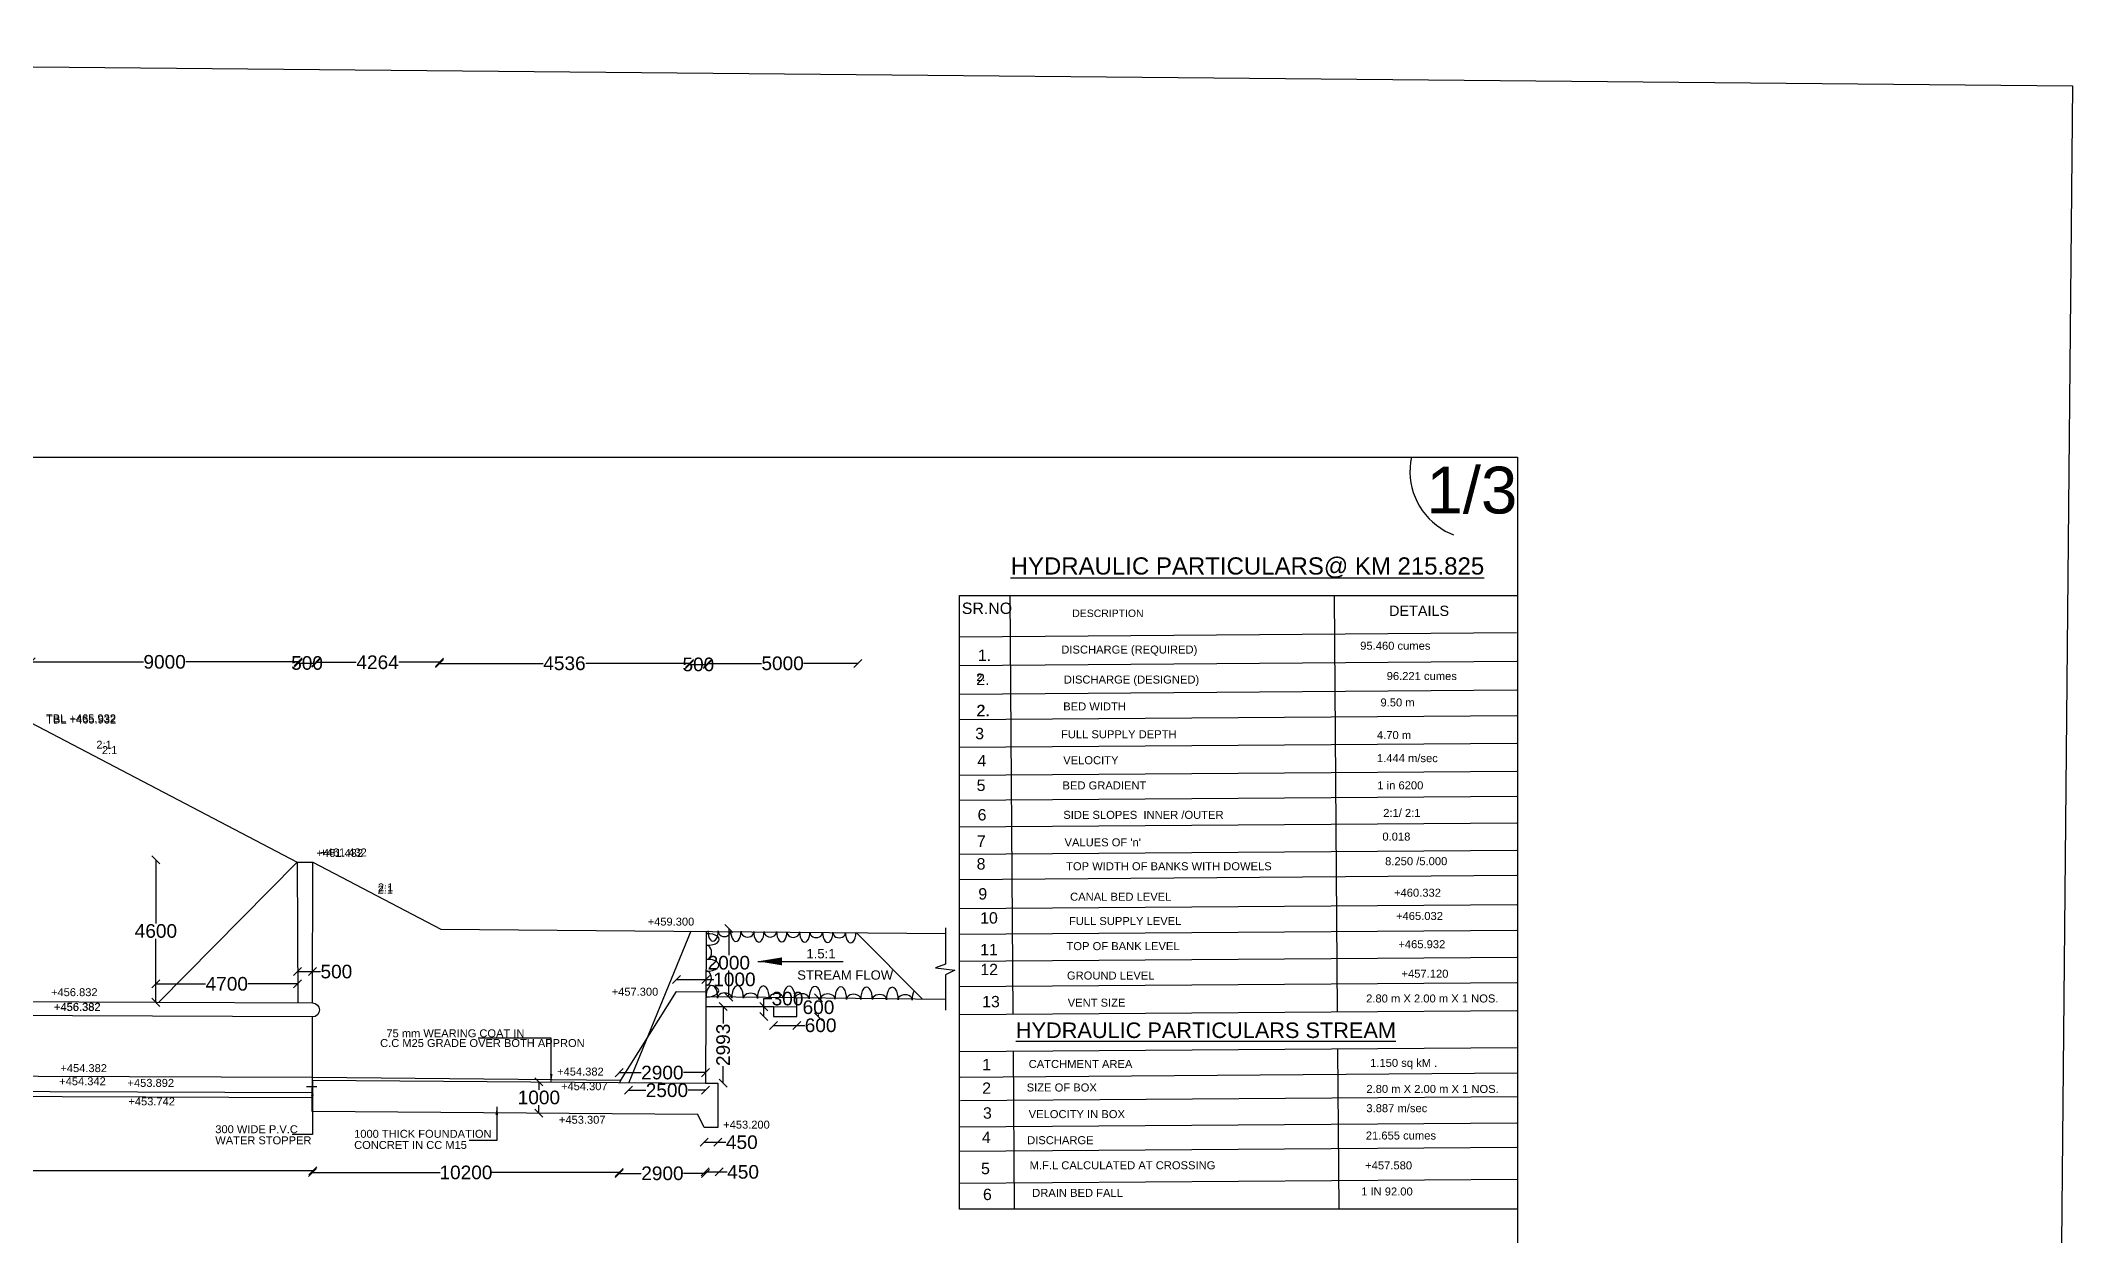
# Model space of a CAD drawing. Header units: metres. Extents: x 119 to 1793, y 659 to 1072.
# Drawn here: x 1539.6 to 1793, y 923.3 to 1072.3 of the extents above; entities that cross this region are included whole.
import ezdxf

# ---------------------------------------------------------------- set-up
doc = ezdxf.new("R2010")
doc.units = ezdxf.units.M
doc.header["$MEASUREMENT"] = 0
doc.linetypes.add('ACAD_ISO03W100', pattern=[30, 12, -18])
doc.layers.add('DRAWING', color=7, linetype='Continuous')
doc.styles.get("Standard").update_dxf_attribs({"font": 'ARIAL_1.TTF'})
doc.dimstyles.get("Standard").update_dxf_attribs({"dimtxt": 1.7, "dimasz": 1, "dimexe": 0.18, "dimexo": 0.0625, "dimgap": 0.09, "dimtad": 0, "dimtih": 1, "dimtoh": 1, "dimdec": 0, "dimzin": 0, "dimdsep": 46, "dimtxsty": 'Standard', "dimblk": 'OBLIQUE', "dimcen": 0, "dimse1": 1, "dimse2": 1, "dimadec": 0, "dimazin": 0, "dimtfac": 1, "dimtdec": 0, "dimtofl": 0, "dimtmove": 0, "dimatfit": 3, "dimfxl": 0, "dimtolj": 1, "dimtzin": 0, "dimarcsym": 0})
picture_1 = doc.add_image_def('image1.jpg', size_in_pixel=(7220, 4925))

# ---------------------------------------------------------------- blocks, each defined once
blk = doc.blocks.new('_Oblique')
at = {"color": 0, "linetype": 'ByBlock', "lineweight": -2}
blk.add_line((-0.5, -0.5), (0.5, 0.5), dxfattribs=at)
blk = doc.blocks.new('*D281')
at = {"layer": 'Defpoints', "color": 0}
for p in [(1538.43, 995.07), (1571.75, 995.07), (1571.75, 994.8)]:
    blk.add_point(p, dxfattribs=at)
at = {"layer": 'DRAWING', "color": 0, "lineweight": -2}
for p, q in [((1538.43, 994.8), (1552.47, 994.8)), ((1571.75, 994.8), (1557.72, 994.8))]:
    blk.add_line(p, q, dxfattribs=at)
at = {"layer": 'DRAWING', "color": 0, "lineweight": -2, "rotation": 180}
blk.add_blockref('_Oblique', (1538.43, 994.8), dxfattribs=at)
at = {"layer": 'DRAWING', "color": 0, "lineweight": -2}
blk.add_blockref('_Oblique', (1571.75, 994.8), dxfattribs=at)
at = {"layer": 'DRAWING', "color": 0, "insert": (1555.09, 994.8), "char_height": 1.7, "attachment_point": 5}
blk.add_mtext('\\A1;9000', dxfattribs=at)
blk = doc.blocks.new('*D282')
at = {"layer": 'Defpoints', "color": 0}
for p in [(1571.75, 994.8), (1573.95, 994.8), (1573.95, 994.66)]:
    blk.add_point(p, dxfattribs=at)
at = {"layer": 'DRAWING', "color": 0, "lineweight": -2}
blk.add_line((1571.75, 994.66), (1573.95, 994.66), dxfattribs=at)
at = {"layer": 'DRAWING', "color": 0, "lineweight": -2, "rotation": 180}
blk.add_blockref('_Oblique', (1571.75, 994.66), dxfattribs=at)
at = {"layer": 'DRAWING', "color": 0, "lineweight": -2}
blk.add_blockref('_Oblique', (1573.95, 994.66), dxfattribs=at)
at = {"layer": 'DRAWING', "color": 0, "insert": (1572.85, 994.66), "char_height": 1.7, "attachment_point": 5}
blk.add_mtext('\\A1;500', dxfattribs=at)
blk = doc.blocks.new('*D283')
at = {"layer": 'Defpoints', "color": 0}
for p in [(1573.93, 994.64), (1589.37, 994.75), (1589.37, 994.64)]:
    blk.add_point(p, dxfattribs=at)
at = {"layer": 'DRAWING', "color": 0, "lineweight": -2}
for p, q in [((1573.93, 994.75), (1578.99, 994.75)), ((1589.37, 994.75), (1584.31, 994.75))]:
    blk.add_line(p, q, dxfattribs=at)
at = {"layer": 'DRAWING', "color": 0, "lineweight": -2, "rotation": 180}
blk.add_blockref('_Oblique', (1573.93, 994.75), dxfattribs=at)
at = {"layer": 'DRAWING', "color": 0, "lineweight": -2}
blk.add_blockref('_Oblique', (1589.37, 994.75), dxfattribs=at)
at = {"layer": 'DRAWING', "color": 0, "insert": (1581.65, 994.75), "char_height": 1.7, "attachment_point": 5}
blk.add_mtext('\\A1;4264', dxfattribs=at)
blk = doc.blocks.new('*D284')
at = {"layer": 'Defpoints', "color": 0}
for p in [(1589.37, 994.64), (1620.54, 994.64), (1620.54, 994.62)]:
    blk.add_point(p, dxfattribs=at)
at = {"layer": 'DRAWING', "color": 0, "lineweight": -2}
for p, q in [((1589.37, 994.62), (1602.29, 994.62)), ((1620.54, 994.62), (1607.62, 994.62))]:
    blk.add_line(p, q, dxfattribs=at)
at = {"layer": 'DRAWING', "color": 0, "lineweight": -2, "rotation": 180}
blk.add_blockref('_Oblique', (1589.37, 994.62), dxfattribs=at)
at = {"layer": 'DRAWING', "color": 0, "lineweight": -2}
blk.add_blockref('_Oblique', (1620.54, 994.62), dxfattribs=at)
at = {"layer": 'DRAWING', "color": 0, "insert": (1604.96, 994.62), "char_height": 1.7, "attachment_point": 5}
blk.add_mtext('\\A1;4536', dxfattribs=at)
blk = doc.blocks.new('*D285')
at = {"layer": 'Defpoints', "color": 0}
for p in [(1620.54, 994.64), (1622.79, 994.64), (1622.79, 994.48)]:
    blk.add_point(p, dxfattribs=at)
at = {"layer": 'DRAWING', "color": 0, "lineweight": -2}
blk.add_line((1620.54, 994.48), (1622.79, 994.48), dxfattribs=at)
at = {"layer": 'DRAWING', "color": 0, "lineweight": -2, "rotation": 180}
blk.add_blockref('_Oblique', (1620.54, 994.48), dxfattribs=at)
at = {"layer": 'DRAWING', "color": 0, "lineweight": -2}
blk.add_blockref('_Oblique', (1622.79, 994.48), dxfattribs=at)
at = {"layer": 'DRAWING', "color": 0, "insert": (1621.66, 994.48), "char_height": 1.7, "attachment_point": 5}
blk.add_mtext('\\A1;500', dxfattribs=at)
blk = doc.blocks.new('*D286')
at = {"layer": 'Defpoints', "color": 0}
for p in [(1622.79, 994.48), (1641.55, 994.62), (1641.55, 994.48)]:
    blk.add_point(p, dxfattribs=at)
at = {"layer": 'DRAWING', "color": 0, "lineweight": -2}
for p, q in [((1622.79, 994.62), (1629.54, 994.62)), ((1641.55, 994.62), (1634.79, 994.62))]:
    blk.add_line(p, q, dxfattribs=at)
at = {"layer": 'DRAWING', "color": 0, "lineweight": -2, "rotation": 180}
blk.add_blockref('_Oblique', (1622.79, 994.62), dxfattribs=at)
at = {"layer": 'DRAWING', "color": 0, "lineweight": -2}
blk.add_blockref('_Oblique', (1641.55, 994.62), dxfattribs=at)
at = {"layer": 'DRAWING', "color": 0, "insert": (1632.17, 994.62), "char_height": 1.7, "attachment_point": 5}
blk.add_mtext('\\A1;5000', dxfattribs=at)
blk = doc.blocks.new('*D306')
at = {"layer": 'Defpoints', "color": 0}
for p in [(1333.64, 931.5), (1573.57, 931.5), (1573.57, 931.35)]:
    blk.add_point(p, dxfattribs=at)
at = {"layer": 'DRAWING', "color": 0, "lineweight": -2}
for p, q in [((1333.64, 931.35), (1450.31, 931.35)), ((1573.57, 931.35), (1456.9, 931.35))]:
    blk.add_line(p, q, dxfattribs=at)
at = {"layer": 'DRAWING', "color": 0, "lineweight": -2, "rotation": 180}
blk.add_blockref('_Oblique', (1333.64, 931.35), dxfattribs=at)
at = {"layer": 'DRAWING', "color": 0, "lineweight": -2}
blk.add_blockref('_Oblique', (1573.57, 931.35), dxfattribs=at)
at = {"layer": 'DRAWING', "color": 0, "insert": (1453.6, 931.35), "char_height": 1.7, "attachment_point": 5}
blk.add_mtext('\\A1;64150', dxfattribs=at)
blk = doc.blocks.new('*D307')
at = {"layer": 'Defpoints', "color": 0}
for p in [(1554, 970.13), (1554.33, 970.13), (1554.33, 952.35)]:
    blk.add_point(p, dxfattribs=at)
at = {"layer": 'DRAWING', "color": 0, "lineweight": -2}
for p, q in [((1554, 970.13), (1554, 962.2)), ((1554, 952.35), (1554, 960.28))]:
    blk.add_line(p, q, dxfattribs=at)
for p, rotation in [((1554, 970.13), 90), ((1554, 952.35), 270)]:
    blk.add_blockref('_Oblique', p, dxfattribs=dict(at, rotation=rotation))
at = {"layer": 'DRAWING', "color": 0, "insert": (1554, 961.24), "char_height": 1.7, "attachment_point": 5}
blk.add_mtext('\\A1;4600', dxfattribs=at)
blk = doc.blocks.new('*D308')
at = {"layer": 'Defpoints', "color": 0}
for p in [(1554, 954.62), (1571.68, 954.68), (1571.68, 954.65)]:
    blk.add_point(p, dxfattribs=at)
at = {"layer": 'DRAWING', "color": 0, "lineweight": -2}
for p, q in [((1554, 954.65), (1560.18, 954.65)), ((1571.68, 954.65), (1565.5, 954.65))]:
    blk.add_line(p, q, dxfattribs=at)
at = {"layer": 'DRAWING', "color": 0, "lineweight": -2, "rotation": 180}
blk.add_blockref('_Oblique', (1554, 954.65), dxfattribs=at)
at = {"layer": 'DRAWING', "color": 0, "lineweight": -2}
blk.add_blockref('_Oblique', (1571.68, 954.65), dxfattribs=at)
at = {"layer": 'DRAWING', "color": 0, "insert": (1562.84, 954.65), "char_height": 1.7, "attachment_point": 5}
blk.add_mtext('\\A1;4700', dxfattribs=at)
blk = doc.blocks.new('*D309')
at = {"layer": 'Defpoints', "color": 0}
for p in [(1573.54, 956.18), (1571.68, 954.65), (1573.54, 954.65)]:
    blk.add_point(p, dxfattribs=at)
at = {"layer": 'DRAWING', "color": 0, "lineweight": -2}
for p, q in [((1571.68, 956.18), (1573.54, 956.18)), ((1573.54, 956.18), (1574.54, 956.18))]:
    blk.add_line(p, q, dxfattribs=at)
at = {"layer": 'DRAWING', "color": 0, "lineweight": -2, "rotation": 180}
blk.add_blockref('_Oblique', (1571.68, 956.18), dxfattribs=at)
at = {"layer": 'DRAWING', "color": 0, "lineweight": -2}
blk.add_blockref('_Oblique', (1573.54, 956.18), dxfattribs=at)
at = {"layer": 'DRAWING', "color": 0, "insert": (1576.51, 956.18), "char_height": 1.7, "attachment_point": 5}
blk.add_mtext('\\A1;500', dxfattribs=at)
blk = doc.blocks.new('*D310')
at = {"layer": 'Defpoints', "color": 0}
for p in [(1573.54, 931.35), (1611.8, 931.35), (1611.8, 931.13)]:
    blk.add_point(p, dxfattribs=at)
at = {"layer": 'DRAWING', "color": 0, "lineweight": -2}
for p, q in [((1573.54, 931.13), (1589.47, 931.13)), ((1611.8, 931.13), (1595.88, 931.13))]:
    blk.add_line(p, q, dxfattribs=at)
at = {"layer": 'DRAWING', "color": 0, "lineweight": -2, "rotation": 180}
blk.add_blockref('_Oblique', (1573.54, 931.13), dxfattribs=at)
at = {"layer": 'DRAWING', "color": 0, "lineweight": -2}
blk.add_blockref('_Oblique', (1611.8, 931.13), dxfattribs=at)
at = {"layer": 'DRAWING', "color": 0, "insert": (1592.67, 931.13), "char_height": 1.7, "attachment_point": 5}
blk.add_mtext('\\A1;10200', dxfattribs=at)
blk = doc.blocks.new('*D311')
at = {"layer": 'Defpoints', "color": 0}
for p in [(1611.8, 931.35), (1622.55, 931.35), (1622.55, 931.02)]:
    blk.add_point(p, dxfattribs=at)
at = {"layer": 'DRAWING', "color": 0, "lineweight": -2}
for p, q in [((1611.8, 931.02), (1614.54, 931.02)), ((1622.55, 931.02), (1619.82, 931.02))]:
    blk.add_line(p, q, dxfattribs=at)
at = {"layer": 'DRAWING', "color": 0, "lineweight": -2, "rotation": 180}
blk.add_blockref('_Oblique', (1611.8, 931.02), dxfattribs=at)
at = {"layer": 'DRAWING', "color": 0, "lineweight": -2}
blk.add_blockref('_Oblique', (1622.55, 931.02), dxfattribs=at)
at = {"layer": 'DRAWING', "color": 0, "insert": (1617.18, 931.02), "char_height": 1.7, "attachment_point": 5}
blk.add_mtext('\\A1;2900', dxfattribs=at)
blk = doc.blocks.new('*D312')
at = {"layer": 'Defpoints', "color": 0}
for p in [(1622.52, 931.02), (1624.24, 931.2), (1624.24, 931.02)]:
    blk.add_point(p, dxfattribs=at)
at = {"layer": 'DRAWING', "color": 0, "lineweight": -2}
for p, q in [((1622.52, 931.2), (1624.24, 931.2)), ((1624.24, 931.2), (1625.24, 931.2))]:
    blk.add_line(p, q, dxfattribs=at)
at = {"layer": 'DRAWING', "color": 0, "lineweight": -2, "rotation": 180}
blk.add_blockref('_Oblique', (1622.52, 931.2), dxfattribs=at)
at = {"layer": 'DRAWING', "color": 0, "lineweight": -2}
blk.add_blockref('_Oblique', (1624.24, 931.2), dxfattribs=at)
at = {"layer": 'DRAWING', "color": 0, "insert": (1627.24, 931.2), "char_height": 1.7, "attachment_point": 5}
blk.add_mtext('\\A1;450', dxfattribs=at)
blk = doc.blocks.new('*D313')
at = {"layer": 'Defpoints', "color": 0}
for p in [(1622.4, 936.73), (1624.08, 936.73), (1624.08, 934.9)]:
    blk.add_point(p, dxfattribs=at)
at = {"layer": 'DRAWING', "color": 0, "lineweight": -2}
for p, q in [((1622.4, 934.9), (1624.08, 934.9)), ((1624.08, 934.9), (1625.08, 934.9))]:
    blk.add_line(p, q, dxfattribs=at)
at = {"layer": 'DRAWING', "color": 0, "lineweight": -2, "rotation": 180}
blk.add_blockref('_Oblique', (1622.4, 934.9), dxfattribs=at)
at = {"layer": 'DRAWING', "color": 0, "lineweight": -2}
blk.add_blockref('_Oblique', (1624.08, 934.9), dxfattribs=at)
at = {"layer": 'DRAWING', "color": 0, "insert": (1627.08, 934.9), "char_height": 1.7, "attachment_point": 5}
blk.add_mtext('\\A1;450', dxfattribs=at)
blk = doc.blocks.new('*D314')
at = {"layer": 'Defpoints', "color": 0}
for p in [(1612.94, 941.45), (1622.54, 941.45), (1622.54, 941.38)]:
    blk.add_point(p, dxfattribs=at)
at = {"layer": 'DRAWING', "color": 0, "lineweight": -2}
for p, q in [((1612.94, 941.38), (1615.1, 941.38)), ((1622.54, 941.38), (1620.38, 941.38))]:
    blk.add_line(p, q, dxfattribs=at)
at = {"layer": 'DRAWING', "color": 0, "lineweight": -2, "rotation": 180}
blk.add_blockref('_Oblique', (1612.94, 941.38), dxfattribs=at)
at = {"layer": 'DRAWING', "color": 0, "lineweight": -2}
blk.add_blockref('_Oblique', (1622.54, 941.38), dxfattribs=at)
at = {"layer": 'DRAWING', "color": 0, "insert": (1617.74, 941.38), "char_height": 1.7, "attachment_point": 5}
blk.add_mtext('\\A1;2500', dxfattribs=at)
blk = doc.blocks.new('*D315')
at = {"layer": 'Defpoints', "color": 0}
for p in [(1611.77, 943.62), (1622.57, 943.58), (1622.57, 943.58)]:
    blk.add_point(p, dxfattribs=at)
at = {"layer": 'DRAWING', "color": 0, "lineweight": -2}
for p, q in [((1611.77, 943.58), (1614.53, 943.58)), ((1622.57, 943.58), (1619.81, 943.58))]:
    blk.add_line(p, q, dxfattribs=at)
at = {"layer": 'DRAWING', "color": 0, "lineweight": -2, "rotation": 180}
blk.add_blockref('_Oblique', (1611.77, 943.58), dxfattribs=at)
at = {"layer": 'DRAWING', "color": 0, "lineweight": -2}
blk.add_blockref('_Oblique', (1622.57, 943.58), dxfattribs=at)
at = {"layer": 'DRAWING', "color": 0, "insert": (1617.17, 943.58), "char_height": 1.7, "attachment_point": 5}
blk.add_mtext('\\A1;2900', dxfattribs=at)
blk = doc.blocks.new('*D316')
at = {"layer": 'Defpoints', "color": 0}
for p in [(1601.8, 942.43), (1601.77, 938.53), (1601.77, 938.53)]:
    blk.add_point(p, dxfattribs=at)
at = {"layer": 'DRAWING', "color": 0, "lineweight": -2}
for p, q in [((1601.77, 942.43), (1601.77, 941.44)), ((1601.77, 938.53), (1601.77, 939.52))]:
    blk.add_line(p, q, dxfattribs=at)
for p, rotation in [((1601.77, 942.43), 90), ((1601.77, 938.53), 270)]:
    blk.add_blockref('_Oblique', p, dxfattribs=dict(at, rotation=rotation))
at = {"layer": 'DRAWING', "color": 0, "insert": (1601.77, 940.48), "char_height": 1.7, "attachment_point": 5}
blk.add_mtext('\\A1;1000', dxfattribs=at)
blk = doc.blocks.new('*D317')
at = {"layer": 'Defpoints', "color": 0}
for p in [(1624.44, 951.83), (1624.76, 951.83), (1624.08, 942.27)]:
    blk.add_point(p, dxfattribs=at)
at = {"layer": 'DRAWING', "color": 0, "lineweight": -2}
for p, q in [((1624.76, 951.83), (1624.76, 949.69)), ((1624.76, 942.27), (1624.76, 944.4))]:
    blk.add_line(p, q, dxfattribs=at)
for p, rotation in [((1624.76, 951.83), 90), ((1624.76, 942.27), 270)]:
    blk.add_blockref('_Oblique', p, dxfattribs=dict(at, rotation=rotation))
at = {"layer": 'DRAWING', "color": 0, "insert": (1624.76, 947.05), "char_height": 1.7, "attachment_point": 5, "rotation": 90}
blk.add_mtext('\\A1;2993', dxfattribs=at)
blk = doc.blocks.new('*D318')
at = {"layer": 'Defpoints', "color": 0}
for p in [(1629.82, 951.81), (1631.05, 951.81), (1631.05, 950.6)]:
    blk.add_point(p, dxfattribs=at)
at = {"layer": 'DRAWING', "color": 0, "lineweight": -2}
for p, q in [((1629.82, 951.81), (1629.82, 952.81)), ((1629.82, 952.81), (1630.82, 952.81)), ((1629.82, 950.6), (1629.82, 951.81))]:
    blk.add_line(p, q, dxfattribs=at)
for p, rotation in [((1629.82, 951.81), 90), ((1629.82, 950.6), 270)]:
    blk.add_blockref('_Oblique', p, dxfattribs=dict(at, rotation=rotation))
at = {"layer": 'DRAWING', "color": 0, "insert": (1632.78, 952.81), "char_height": 1.7, "attachment_point": 5}
blk.add_mtext('\\A1;300', dxfattribs=at)
blk = doc.blocks.new('*D319')
at = {"layer": 'Defpoints', "color": 0}
for p in [(1631.05, 950.6), (1633.94, 950.56), (1633.94, 949.48)]:
    blk.add_point(p, dxfattribs=at)
at = {"layer": 'DRAWING', "color": 0, "lineweight": -2}
for p, q in [((1631.05, 949.48), (1633.94, 949.48)), ((1633.94, 949.48), (1634.94, 949.48))]:
    blk.add_line(p, q, dxfattribs=at)
at = {"layer": 'DRAWING', "color": 0, "lineweight": -2, "rotation": 180}
blk.add_blockref('_Oblique', (1631.05, 949.48), dxfattribs=at)
at = {"layer": 'DRAWING', "color": 0, "lineweight": -2}
blk.add_blockref('_Oblique', (1633.94, 949.48), dxfattribs=at)
at = {"layer": 'DRAWING', "color": 0, "insert": (1636.91, 949.48), "char_height": 1.7, "attachment_point": 5}
blk.add_mtext('\\A1;600', dxfattribs=at)
blk = doc.blocks.new('*D320')
at = {"layer": 'Defpoints', "color": 0}
for p in [(1633.96, 952.9), (1636.64, 952.9), (1633.94, 950.56)]:
    blk.add_point(p, dxfattribs=at)
at = {"layer": 'DRAWING', "color": 0, "lineweight": -2}
for p, q in [((1636.64, 952.9), (1636.64, 952.69)), ((1636.64, 950.56), (1636.64, 950.78))]:
    blk.add_line(p, q, dxfattribs=at)
for p, rotation in [((1636.64, 952.9), 90), ((1636.64, 950.56), 270)]:
    blk.add_blockref('_Oblique', p, dxfattribs=dict(at, rotation=rotation))
at = {"layer": 'DRAWING', "color": 0, "insert": (1636.64, 951.73), "char_height": 1.7, "attachment_point": 5}
blk.add_mtext('\\A1;600', dxfattribs=at)
blk = doc.blocks.new('*D321')
at = {"layer": 'Defpoints', "color": 0}
for p in [(1618.94, 953.69), (1622.61, 955.2), (1622.61, 953.68)]:
    blk.add_point(p, dxfattribs=at)
at = {"layer": 'DRAWING', "color": 0, "lineweight": -2}
for p, q in [((1618.94, 955.2), (1622.61, 955.2)), ((1622.61, 955.2), (1623.61, 955.2))]:
    blk.add_line(p, q, dxfattribs=at)
at = {"layer": 'DRAWING', "color": 0, "lineweight": -2, "rotation": 180}
blk.add_blockref('_Oblique', (1618.94, 955.2), dxfattribs=at)
at = {"layer": 'DRAWING', "color": 0, "lineweight": -2}
blk.add_blockref('_Oblique', (1622.61, 955.2), dxfattribs=at)
at = {"layer": 'DRAWING', "color": 0, "insert": (1626.16, 955.2), "char_height": 1.7, "attachment_point": 5}
blk.add_mtext('\\A1;1000', dxfattribs=at)
blk = doc.blocks.new('*D322')
at = {"layer": 'Defpoints', "color": 0}
for p in [(1625.15, 961.55), (1625.46, 961.55), (1625.15, 953)]:
    blk.add_point(p, dxfattribs=at)
at = {"layer": 'DRAWING', "color": 0, "lineweight": -2}
for p, q in [((1625.46, 961.55), (1625.46, 958.24)), ((1625.46, 953), (1625.46, 956.32))]:
    blk.add_line(p, q, dxfattribs=at)
for p, rotation in [((1625.46, 961.55), 90), ((1625.46, 953), 270)]:
    blk.add_blockref('_Oblique', p, dxfattribs=dict(at, rotation=rotation))
at = {"layer": 'DRAWING', "color": 0, "insert": (1625.46, 957.28), "char_height": 1.7, "attachment_point": 5}
blk.add_mtext('\\A1;2000', dxfattribs=at)

msp = doc.modelspace()

# ---------------------------------------------------------------- linework, layer by layer
at = {"layer": 'DRAWING'}
for points in [[(1241.86, 1020.34), (1723.84, 1020.34), (1723.84, 695.59), (1241.86, 695.59)], [(1654.23, 1003.08), (1723.84, 1003.08), (1723.84, 926.56), (1654.23, 926.56)]]:
    msp.add_lwpolyline(points, close=True, dxfattribs=at)
for points in [[(1660.51, 1003.08), (1660.89, 950.88)], [(1700.97, 1003.08), (1701.35, 951.18)], [(1654.23, 997.94), (1723.7, 998.45)], [(1654.23, 994.37), (1723.73, 994.89)], [(1654.23, 990.8), (1723.73, 991.31)], [(1530.44, 987.24), (1538.34, 987.24), (1571.62, 969.84), (1573.57, 969.84), (1589.54, 961.47), (1652.5, 960.94)], [(1654.23, 987.6), (1723.73, 988.11)], [(1654.23, 984.15), (1723.73, 984.67)], [(1654.23, 980.66), (1723.73, 981.17)], [(1654.23, 977.56), (1723.73, 978.08)], [(1654.23, 974.24), (1723.73, 974.75)], [(1654.23, 970.82), (1723.73, 971.34)], [(1571.62, 969.84), (1554.33, 952.35)], [(1571.62, 969.84), (1571.69, 952.28)], [(1573.54, 952.27), (1573.57, 969.84)], [(1654.23, 967.67), (1723.73, 968.19)], [(1654.23, 964.06), (1723.73, 964.57)], [(1622.64, 961.19), (1622.57, 942.27), (1624.08, 942.27), (1624.08, 936.73), (1622.4, 936.73), (1621.59, 938.37), (1573.51, 938.75), (1573.5, 940.45), (1365.43, 941.27), (1277.17, 941.3), (1276.51, 939.12), (1274.87, 939.12), (1274.87, 943.5), (1282.05, 943.5), (1333.89, 943.54), (1333.89, 941.28)], [(1620.71, 961.21), (1612.97, 942.34)], [(1641.4, 961.03), (1649.63, 952.73)], [(1652.49, 961.63), (1652.49, 957.09), (1651.25, 956.66), (1653.64, 956.37), (1652.47, 955.77), (1652.47, 951.38)], [(1654.23, 960.85), (1723.73, 961.36)], [(1654.23, 957.47), (1723.73, 957.98)], [(1611.85, 942.35), (1612, 942.66), (1618.94, 953.69)], [(1618.94, 953.69), (1622.61, 953.68)], [(1652.47, 952.7), (1622.61, 953.03)], [(1622.61, 951.83), (1631.05, 951.81), (1631.05, 950.6), (1633.94, 950.6), (1633.96, 952.9)], [(1654.23, 954.32), (1723.73, 954.83)], [(1333.89, 943.91), (1573.54, 943.01), (1573.54, 950.53)], [(1631.05, 951.81), (1633.95, 951.78)], [(1654.26, 950.83), (1723.75, 951.34)], [(1654.29, 946.22), (1723.79, 946.73)], [(1660.93, 946.26), (1661.07, 926.56)], [(1701.38, 946.56), (1701.53, 926.53)], [(1573.5, 940.45), (1573.54, 943.01)], [(1573.54, 943.01), (1612, 942.66)], [(1654.31, 943.02), (1723.81, 943.54)], [(1573.51, 941.05), (1333.89, 941.96)], [(1572.8, 941.87), (1574.08, 941.87)], [(1573.53, 942.65), (1622.57, 942.27)], [(1573.53, 942.65), (1573.53, 940.88)], [(1654.34, 940.1), (1723.83, 940.62)], [(1654.23, 936.81), (1723.73, 937.32)], [(1654.23, 933.77), (1723.73, 934.28)], [(1654.23, 929.79), (1723.84, 930.31)]]:
    msp.add_lwpolyline(points, dxfattribs=at)
msp.add_lwpolyline([(1333.94, 953.2), (1437.59, 952.87), (1573.54, 952.27, -0.995087), (1573.54, 950.53), (1333.94, 951.52)], format="xyb", dxfattribs=at)
at = {"layer": 'DRAWING', "linetype": 'ACAD_ISO03W100'}
msp.add_arc((1718.89, 1018.55), 8.47, 167.7901, 305.7969, dxfattribs=at)
at = {"layer": 'DRAWING'}
for centre, major_axis, ratio, start_param, end_param in [((1622.82, 960.19), (1.43, 0.02), 0.509046, 4.610344, 7.945129), ((1623.49, 961.25), (0, 1.27), 0.509046, 1.558493, 4.712389), ((1624.92, 961.21), (-0.785, 0), 0.834803, 6.225564, 9.453449), ((1626.35, 961.22), (0, 1.27), 0.509046, 1.558493, 4.712389), ((1627.78, 961.14), (-0.785, 0), 0.834803, 6.160627, 9.518386), ((1629.21, 961.14), (0, 1.27), 0.509046, 1.525042, 4.74584), ((1630.64, 961.15), (-0.785, 0), 0.834803, 6.225564, 9.453449), ((1632.07, 961.15), (0, 1.27), 0.509046, 1.558493, 4.712389), ((1633.5, 961.11), (-0.785, 0), 0.834803, 6.225564, 9.453449), ((1634.93, 961.12), (0, 1.27), 0.509046, 1.558493, 4.712389), ((1636.36, 961.08), (-0.785, 0), 0.834803, 6.225564, 9.453449), ((1637.8, 961.08), (0, 1.27), 0.509046, 1.558493, 4.712389), ((1639.23, 961.05), (-0.785, 0), 0.834803, 6.225564, 9.453449), ((1640.66, 961.05), (0, 1.27), 0.509046, 1.558493, 4.712389), ((1622.69, 958.58), (-0.01, 0.884), 0.691096, 3.071556, 6.322247), ((1622.67, 955.37), (-0.01, 0.884), 0.691096, 3.071556, 6.322247), ((1622.79, 956.97), (1.43, 0.02), 0.509046, 4.610344, 7.945129), ((1623.34, 953.03), (0, 1.43), 0.509046, 4.610344, 7.945129), ((1622.77, 953.76), (1.43, 0.02), 0.509046, 4.610344, 7.945129), ((1624.94, 952.91), (-0.884, 0), 0.691096, 3.071556, 6.322247), ((1626.55, 953), (0, 1.43), 0.509046, 4.610344, 7.945129), ((1628.16, 952.88), (-0.884, 0), 0.691096, 3.071556, 6.322247), ((1629.77, 952.96), (0, 1.43), 0.509046, 4.610344, 7.945129), ((1631.38, 952.84), (-0.884, 0), 0.691096, 3.071556, 6.322247), ((1632.99, 952.93), (0, 1.43), 0.509046, 4.610344, 7.945129), ((1634.59, 952.81), (-0.884, 0), 0.691096, 3.071556, 6.322247), ((1636.21, 952.9), (0, 1.43), 0.509046, 4.610344, 7.945129), ((1637.81, 952.78), (-0.884, 0), 0.691096, 3.071556, 6.322247), ((1639.42, 952.86), (0, 1.43), 0.509046, 4.610344, 7.945129), ((1641.03, 952.74), (-0.884, 0), 0.691096, 3.071556, 6.322247), ((1642.64, 952.83), (0, 1.43), 0.509046, 4.610344, 7.945129), ((1644.25, 952.71), (-0.884, 0), 0.691096, 3.071556, 6.322247), ((1645.86, 952.8), (0, 1.43), 0.509046, 4.610344, 7.945129), ((1647.46, 952.68), (-0.884, 0), 0.691096, 3.071556, 6.322247), ((1649.07, 952.76), (0, 1.43), 0.509046, 7.043928, 7.945129)]:
    msp.add_ellipse(centre, major_axis=major_axis, ratio=ratio, start_param=start_param, end_param=end_param, dxfattribs=at)

# ---------------------------------------------------------------- texts
at = {"layer": 'DRAWING', "linetype": 'ACAD_ISO03W100'}
for s, height, p in [('1/3', 5.84, (1712.47, 1013.31)), ('1.5:1', 1.168, (1635.14, 957.83)), ('STREAM FLOW', 1.1681, (1633.99, 955.17)), ('C.C M25 GRADE OVER BOTH APPRON', 0.99, (1581.97, 946.78)), ('75 mm WEARING COAT IN ', 0.99, (1582.75, 947.99)), ('WATER STOPPER', 0.99, (1561.41, 934.65)), ('300 WIDE P.V.C', 0.99, (1561.41, 936.03)), ('1000 THICK FOUNDATION', 0.99, (1578.73, 935.46)), ('CONCRET IN CC M15', 0.99, (1578.73, 934.07))]:
    msp.add_text(s, height=height, dxfattribs=at).set_placement(p)
at = {"layer": 'DRAWING'}
for s, height, p in [('TBL +465.932', 0.99, (1540.29, 987.28)), ('TBL +465.932', 0.99, (1540.32, 987.12)), ('3', 1.42, (1656.19, 985.16)), ('2:1', 0.99, (1546.57, 983.98)), ('2:1', 0.99, (1547.26, 983.31)), ('4', 1.42, (1656.46, 981.77)), ('5', 1.42, (1656.37, 978.71)), ('6', 1.42, (1656.49, 975.03)), ('7', 1.42, (1656.4, 971.74)), ('+461.432', 0.99, (1574.03, 970.48)), ('+461.432', 0.99, (1574.5, 970.55)), ('8', 1.42, (1656.37, 968.91)), ('2:1', 0.99, (1581.65, 965.9)), ('2:1', 0.99, (1581.69, 966.19)), ('9', 1.42, (1656.58, 965.17)), ('10', 1.418, (1656.81, 962.17)), ('+459.300', 0.99, (1615.34, 961.92)), ('11', 1.418, (1656.81, 958.22)), ('12', 1.418, (1656.83, 955.74)), ('+456.832', 0.99, (1540.92, 953.12)), ('+457.300', 0.99, (1610.85, 953.18)), ('13', 1.418, (1657.06, 951.73)), ('+456.382', 0.99, (1541.28, 951.27)), ('+456.382', 0.99, (1541.31, 951.3)), ('1', 1.42, (1657.06, 943.88)), ('+454.342', 0.99, (1541.94, 942.01)), ('+454.382', 0.99, (1542.09, 943.65)), ('+453.892', 0.99, (1550.46, 941.81)), ('+454.382', 0.99, (1604.05, 943.22)), ('+453.742', 0.99, (1550.57, 939.5)), ('+454.307', 0.99, (1604.53, 941.39)), ('2', 1.42, (1657.06, 940.94)), ('+453.307', 0.99, (1604.27, 937.21)), ('3', 1.42, (1657.16, 937.84)), ('+453.200', 0.99, (1624.76, 936.6)), ('4', 1.42, (1657.02, 934.8)), ('5', 1.42, (1656.92, 930.92)), ('6', 1.42, (1657.16, 927.69))]:
    msp.add_text(s, height=height, dxfattribs=at).set_placement(p)
at = {"layer": 'DRAWING', "attachment_point": 1}
for s, insert, char_height, width in [('{\\L HYDRAULIC PARTICULARS@ KM 215.825}', (1659.78, 1007.84), 2.1419, 72.9531), (' SR.NO ', (1653.97, 1002.2), 1.418, 22.7593), (' DESCRIPTION ', (1667.94, 1001.33), 0.9313, 22.7593), ('DETAILS', (1707.81, 1001.82), 1.287, 13.9108), ('1.', (1656.52, 996.34), 1.418, 1.2049), ('DISCHARGE (REQUIRED)', (1666.93, 996.84), 0.9983, 17.1442), ('95.460 cumes', (1704.21, 997.32), 0.9983, 17.1442), ('96.221 cumes', (1707.51, 993.54), 0.9983, 17.1442), ('2.', (1656.33, 993.35), 0.931, 1.2049), ('2.', (1656.36, 993.34), 0.931, 1.2049), ('2.', (1656.32, 993.33), 1.418, 1.2049), ('2.', (1656.36, 993.34), 0.931, 1.2049), ('2.', (1656.37, 993.36), 0.931, 1.2049), ('DISCHARGE (DESIGNED)', (1667.24, 993.1), 0.9983, 17.1442), ('2.', (1656.33, 989.43), 1.418, 1.2049), ('2.', (1656.34, 989.45), 1.418, 1.2049), ('2.', (1656.37, 989.44), 1.418, 1.2049), ('2.', (1656.37, 989.45), 1.418, 1.2049), ('2.', (1656.38, 989.46), 1.418, 1.2049), ('BED WIDTH', (1667.17, 989.75), 0.998, 17.1442), ('9.50 m', (1706.74, 990.25), 0.998, 17.1442), ('FULL SUPPLY DEPTH ', (1666.89, 986.28), 0.9983, 17.1442), ('4.70 m', (1706.3, 986.18), 0.998, 17.1442), ('1.444 m/sec', (1706.3, 983.3), 0.9983, 17.1442), ('VELOCITY ', (1667.17, 983.04), 0.998, 17.1442), ('BED GRADIENT ', (1667.08, 979.9), 0.9983, 17.1442), ('1 in 6200', (1706.35, 979.91), 0.998, 17.1442), ('SIDE SLOPES  INNER /OUTER', (1667.18, 976.23), 0.9983, 22.7638), ('2:1/ 2:1', (1707.08, 976.47), 0.998, 17.1442), ('0.018', (1706.98, 973.52), 0.998, 17.1442), ("VALUES OF 'n'", (1667.33, 972.8), 0.9983, 17.1442), ('TOP WIDTH OF BANKS WITH DOWELS', (1667.53, 969.82), 0.9983, 29.1236), ('8.250 /5.000', (1707.32, 970.45), 0.9983, 17.1442), ('CANAL BED LEVEL', (1668.03, 966.02), 0.9983, 17.1442), ('+460.332', (1708.43, 966.52), 0.998, 17.1442), ('FULL SUPPLY LEVEL', (1667.88, 962.99), 0.9983, 17.1442), ('+465.032', (1708.68, 963.62), 0.998, 17.1442), ('TOP OF BANK LEVEL', (1667.58, 959.86), 0.9983, 17.1442), ('+465.932', (1708.97, 960.1), 0.998, 17.1442), ('GROUND LEVEL ', (1667.63, 956.19), 0.9983, 17.1442), ('+457.120', (1709.36, 956.42), 0.998, 17.1442), ('2.80 m X 2.00 m X 1 NOS. ', (1704.95, 953.33), 0.9983, 17.1442), ('VENT SIZE', (1667.73, 952.81), 0.998, 17.1442), ('{\\LHYDRAULIC PARTICULARS STREAM  }', (1661.26, 949.84), 1.9394, 65.5494), ('1.150 sq kM .', (1705.45, 945.3), 0.9983, 17.1442), ('CATCHMENT AREA', (1662.86, 945.16), 0.9983, 17.1442), ('SIZE OF BOX', (1662.61, 942.23), 0.9983, 17.1442), ('2.80 m X 2.00 m X 1 NOS. ', (1704.98, 942.05), 0.9983, 17.1442), ('VELOCITY IN BOX', (1662.86, 938.91), 0.9983, 17.1442), ('3.887 m/sec', (1704.98, 939.65), 0.9983, 17.1442), ('DISCHARGE', (1662.67, 935.66), 0.998, 17.1442), ('21.655 cumes', (1704.91, 936.24), 0.9983, 17.1442), ('M.F.L CALCULATED AT CROSSING', (1662.98, 932.53), 0.9983, 24.8545), ('+457.580', (1704.83, 932.52), 0.998, 17.1442), ('DRAIN BED FALL ', (1663.3, 929.09), 0.9983, 17.1442), ('1 IN 92.00', (1704.33, 929.26), 0.998, 17.1442)]:
    msp.add_mtext(s, dxfattribs=dict(at, insert=insert, char_height=char_height, width=width))

# ---------------------------------------------------------------- dimensions: what is measured, and where the dimension line sits
at = {"layer": 'DRAWING'}
for base, p1, p2, text, picture, middle in [((1571.75, 994.8), (1538.43, 995.07), (1571.75, 995.07), '9000', '*D281', (1555.09, 994.8)), ((1589.37, 994.75), (1573.93, 994.64), (1589.37, 994.64), '4264', '*D283', (1581.65, 994.75)), ((1620.54, 994.62), (1589.37, 994.64), (1620.54, 994.64), '4536', '*D284', (1604.96, 994.62)), ((1641.55, 994.62), (1622.79, 994.48), (1641.55, 994.48), '5000', '*D286', (1632.17, 994.62)), ((1571.68, 954.65), (1554, 954.62), (1571.68, 954.68), '4700', '*D308', (1562.84, 954.65)), ((1573.54, 956.18), (1571.68, 954.65), (1573.54, 954.65), '500', '*D309', (1576.51, 956.18)), ((1622.61, 955.2), (1618.94, 953.69), (1622.61, 953.68), '1000', '*D321', (1626.16, 955.2)), ((1633.94, 949.48), (1631.05, 950.6), (1633.94, 950.56), '600', '*D319', (1636.91, 949.48)), ((1622.57, 943.58), (1611.77, 943.62), (1622.57, 943.58), '2900', '*D315', (1617.17, 943.58)), ((1622.54, 941.38), (1612.94, 941.45), (1622.54, 941.45), '2500', '*D314', (1617.74, 941.38)), ((1624.08, 934.9), (1622.4, 936.73), (1624.08, 936.73), '450', '*D313', (1627.08, 934.9)), ((1573.57, 931.35), (1333.64, 931.5), (1573.57, 931.5), '64150', '*D306', (1453.6, 931.35)), ((1611.8, 931.13), (1573.54, 931.35), (1611.8, 931.35), '10200', '*D310', (1592.67, 931.13)), ((1622.55, 931.02), (1611.8, 931.35), (1622.55, 931.35), '2900', '*D311', (1617.18, 931.02)), ((1624.24, 931.2), (1622.52, 931.02), (1624.24, 931.02), '450', '*D312', (1627.24, 931.2))]:
    dim = msp.add_linear_dim(base=base, p1=p1, p2=p2, text=text, dimstyle='Standard', dxfattribs=at)
    dim.commit()
    dim.dimension.update_dxf_attribs({"geometry": picture, "text_midpoint": middle})
for base, p1, p2, picture, middle in [((1573.95, 994.66), (1571.75, 994.8), (1573.95, 994.8), '*D282', (1572.85, 994.66)), ((1622.79, 994.48), (1620.54, 994.64), (1622.79, 994.64), '*D285', (1621.66, 994.48))]:
    dim = msp.add_linear_dim(base=base, p1=p1, p2=p2, text='500', dimstyle='Standard', dxfattribs=at)
    dim.commit()
    dim.dimension.update_dxf_attribs({"geometry": picture, "text_midpoint": middle, "dimtype": 160})
for base, p1, p2, text, picture, middle in [((1554, 970.13), (1554.33, 952.35), (1554.33, 970.13), '4600', '*D307', (1554, 961.24)), ((1625.46, 961.55), (1625.15, 953), (1625.15, 961.55), '2000', '*D322', (1625.46, 957.28)), ((1629.82, 951.81), (1631.05, 950.6), (1631.05, 951.81), '300', '*D318', (1632.78, 952.81)), ((1636.64, 952.9), (1633.94, 950.56), (1633.96, 952.9), '600', '*D320', (1636.64, 951.73)), ((1601.77, 938.53), (1601.8, 942.43), (1601.77, 938.53), '1000', '*D316', (1601.77, 940.48))]:
    dim = msp.add_linear_dim(base=base, p1=p1, p2=p2, angle=90, text=text, dimstyle='Standard', dxfattribs=at)
    dim.commit()
    dim.dimension.update_dxf_attribs({"geometry": picture, "text_midpoint": middle})
dim = msp.add_linear_dim(base=(1624.76, 951.83), p1=(1624.08, 942.27), p2=(1624.44, 951.83), angle=90, text='2993', dimstyle='Standard', dxfattribs=at)
dim.commit()
dim.dimension.update_dxf_attribs({"geometry": '*D317', "text_midpoint": (1624.76, 947.05), "text_rotation": 90})

# ---------------------------------------------------------------- pictures from other files: only their frames are drawn
image = msp.add_image(picture_1, insert=(1191.25, 664.4), size_in_units=(597.97, 407.89), rotation=-0.54073, dxfattribs=dict(fade=37))
image.dxf.flags = 7

# ---------------------------------------------------------------- leaders
for points, override in [([(1629.09, 957.46), (1639.71, 957.46)], {"dimasz": 3}), ([(1603.31, 942.42), (1603.31, 947.87), (1594.19, 947.87)], {"dimgap": 0.09, "dimtad": 0}), ([(1573.52, 941.73), (1573.52, 935.87), (1570.98, 935.87)], {"dimgap": 0.09, "dimtad": 0}), ([(1596.52, 939.31), (1596.52, 935.13), (1593.08, 935.13)], {"dimgap": 0.09, "dimtad": 0})]:
    msp.add_leader(points, dimstyle='Standard', override=override, dxfattribs=at)

doc.saveas('drawing.dxf')
